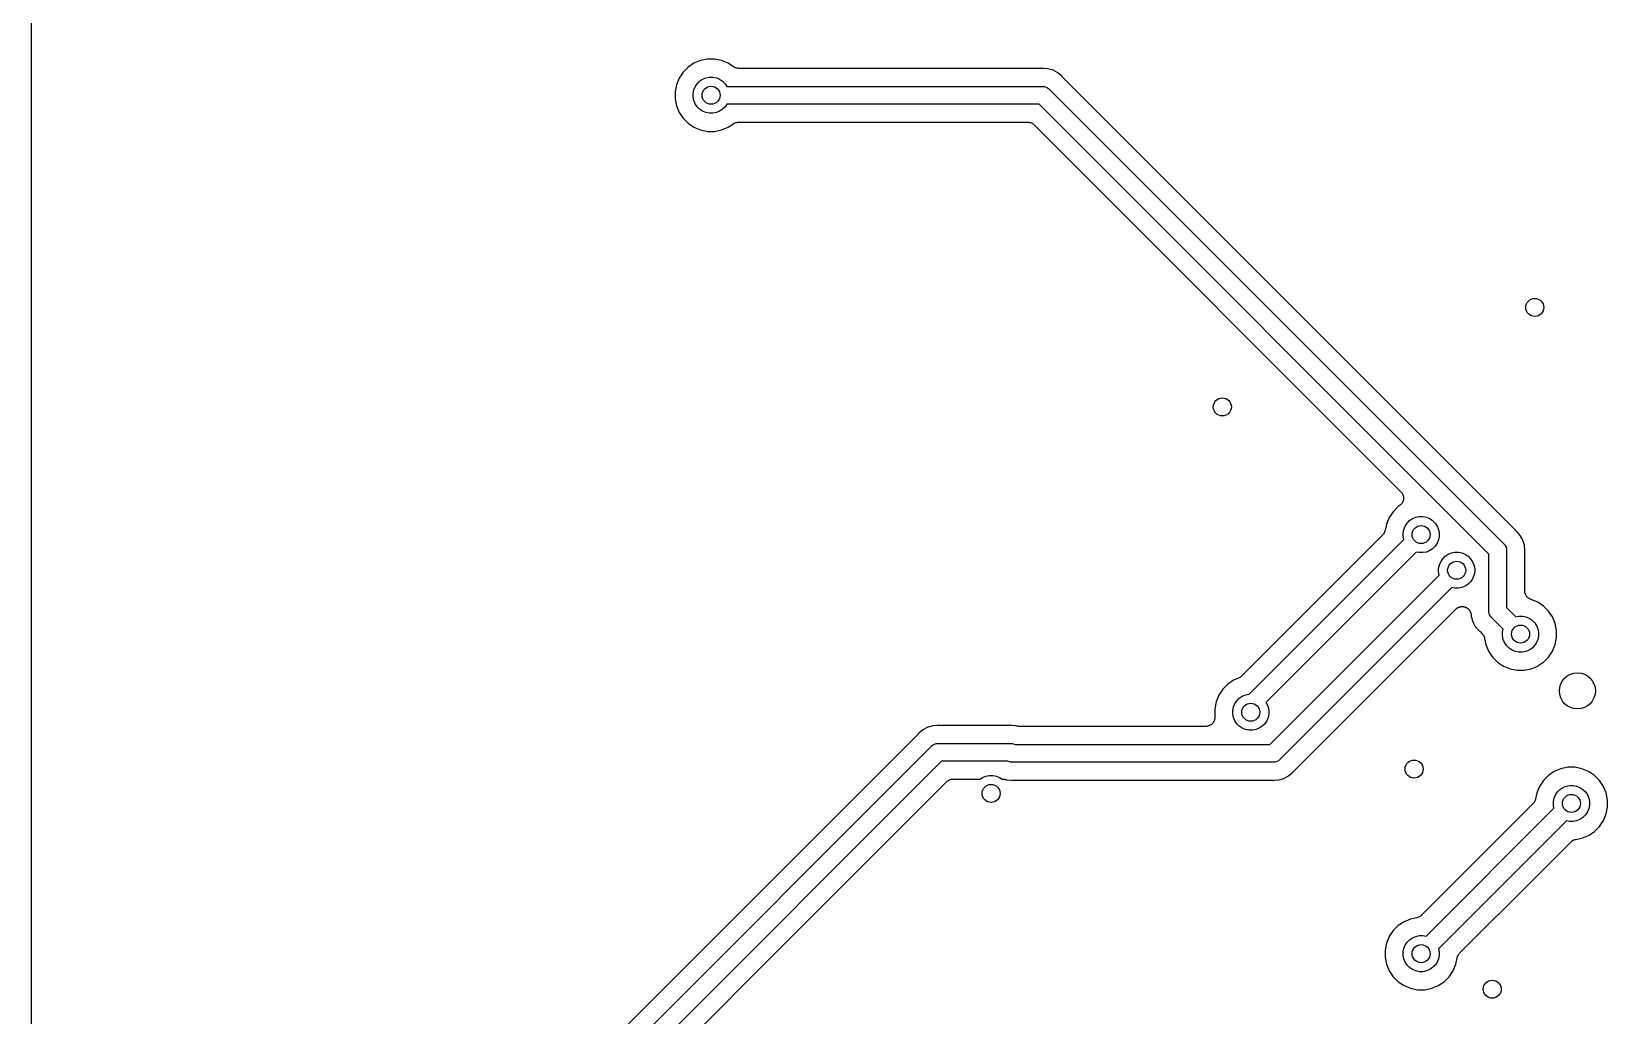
# Model space of a CAD drawing. Extents: x 150.4 to 195, y -135.4 to -96.2.
# Drawn here: x 150.63 to 172.82, y -124.67 to -110.81 of the extents above; entities that cross this region are included whole.
import ezdxf

# ---------------------------------------------------------------- set-up
doc = ezdxf.new("R2010")
doc.units = 0
doc.header["$MEASUREMENT"] = 0
doc.layers.add('BLACK', color=7, linetype='CONTINUOUS')

msp = doc.modelspace()

# ---------------------------------------------------------------- linework, layer by layer
at = {"layer": 'BLACK', "linetype": 'CONTINUOUS'}
for p, q in [((150.629, -125.22), (150.629, -100.563)), ((159.805, -111.389), (159.75, -111.472)), ((159.876, -111.318), (159.805, -111.389)), ((159.959, -111.262), (159.876, -111.318)), ((160.052, -111.224), (159.959, -111.262)), ((160.15, -111.204), (160.052, -111.224)), ((160.25, -111.204), (160.15, -111.204)), ((160.348, -111.224), (160.25, -111.204)), ((160.441, -111.262), (160.348, -111.224)), ((160.515, -111.312), (160.441, -111.262)), ((160.525, -111.318), (160.515, -111.312)), ((160.536, -111.323), (160.525, -111.318)), ((160.537, -111.324), (160.536, -111.323)), ((160.536, -111.323), (160.536, -111.323)), ((160.548, -111.327), (160.537, -111.324)), ((160.559, -111.331), (160.548, -111.327)), ((160.56, -111.331), (160.559, -111.331)), ((160.561, -111.331), (160.56, -111.331)), ((160.572, -111.332), (160.561, -111.331)), ((160.584, -111.333), (160.572, -111.332)), ((160.585, -111.333), (160.584, -111.333)), ((160.586, -111.334), (160.585, -111.333)), ((160.585, -111.333), (160.585, -111.334)), ((160.585, -111.334), (160.585, -111.333)), ((164.845, -111.334), (160.586, -111.334)), ((164.85, -111.333), (164.845, -111.334)), ((164.855, -111.333), (164.85, -111.333)), ((164.857, -111.333), (164.855, -111.333)), ((164.869, -111.332), (164.857, -111.333)), ((164.882, -111.333), (164.869, -111.332)), ((164.944, -111.339), (164.882, -111.333)), ((164.882, -111.333), (164.882, -111.333)), ((165.015, -111.361), (164.944, -111.339)), ((165.081, -111.396), (165.015, -111.361)), ((165.139, -111.443), (165.081, -111.396)), ((159.712, -111.564), (159.692, -111.662)), ((159.75, -111.472), (159.712, -111.564)), ((159.946, -111.687), (159.956, -111.638)), ((159.956, -111.638), (159.975, -111.592)), ((159.975, -111.592), (160.003, -111.551)), ((160.003, -111.551), (160.038, -111.515)), ((160.038, -111.515), (160.08, -111.487)), ((160.08, -111.487), (160.126, -111.468)), ((160.126, -111.468), (160.175, -111.459)), ((160.175, -111.459), (160.225, -111.459)), ((160.225, -111.459), (160.274, -111.468)), ((160.274, -111.468), (160.32, -111.487)), ((160.32, -111.487), (160.362, -111.515)), ((160.362, -111.515), (160.397, -111.551)), ((160.397, -111.551), (160.422, -111.587)), ((160.422, -111.587), (164.863, -111.587)), ((164.863, -111.587), (164.869, -111.587)), ((164.869, -111.587), (164.876, -111.587)), ((164.876, -111.587), (164.876, -111.587)), ((164.876, -111.587), (164.894, -111.589)), ((164.894, -111.589), (164.917, -111.596)), ((164.917, -111.596), (164.939, -111.608)), ((164.939, -111.608), (164.958, -111.624)), ((164.958, -111.624), (164.962, -111.628)), ((164.962, -111.628), (171.363, -118.029)), ((165.147, -111.453), (165.139, -111.443)), ((165.15, -111.457), (165.147, -111.453)), ((165.154, -111.461), (165.15, -111.457)), ((165.155, -111.462), (165.154, -111.461)), ((171.529, -117.837), (165.155, -111.462)), ((159.692, -111.662), (159.692, -111.763)), ((159.692, -111.763), (159.712, -111.861)), ((159.712, -111.861), (159.75, -111.953)), ((159.946, -111.738), (159.946, -111.687)), ((159.956, -111.787), (159.946, -111.738)), ((159.975, -111.833), (159.956, -111.787)), ((160.003, -111.874), (159.975, -111.833)), ((160.422, -111.837), (160.397, -111.874)), ((164.818, -111.837), (160.422, -111.837)), ((171.154, -118.174), (164.818, -111.837)), ((159.75, -111.953), (159.805, -112.036)), ((159.805, -112.036), (159.876, -112.107)), ((160.038, -111.91), (160.003, -111.874)), ((160.08, -111.938), (160.038, -111.91)), ((160.126, -111.957), (160.08, -111.938)), ((160.175, -111.966), (160.126, -111.957)), ((160.225, -111.966), (160.175, -111.966)), ((160.274, -111.957), (160.225, -111.966)), ((160.32, -111.938), (160.274, -111.957)), ((160.362, -111.91), (160.32, -111.938)), ((160.397, -111.874), (160.362, -111.91)), ((159.876, -112.107), (159.959, -112.163)), ((159.959, -112.163), (160.052, -112.201)), ((160.052, -112.201), (160.15, -112.221)), ((160.15, -112.221), (160.25, -112.221)), ((160.25, -112.221), (160.348, -112.201)), ((160.348, -112.201), (160.441, -112.163)), ((160.441, -112.163), (160.515, -112.113)), ((160.515, -112.113), (160.517, -112.112)), ((160.515, -112.113), (160.515, -112.113)), ((160.515, -112.113), (160.515, -112.113)), ((160.515, -112.113), (160.515, -112.113)), ((160.517, -112.112), (160.527, -112.107)), ((160.527, -112.107), (160.537, -112.101)), ((160.537, -112.101), (160.538, -112.101)), ((160.538, -112.101), (160.539, -112.101)), ((160.539, -112.101), (160.55, -112.097)), ((160.55, -112.097), (160.561, -112.094)), ((160.561, -112.094), (160.562, -112.094)), ((160.562, -112.094), (160.574, -112.093)), ((160.562, -112.094), (160.562, -112.094)), ((160.574, -112.093), (160.586, -112.091)), ((160.586, -112.091), (164.66, -112.091)), ((164.66, -112.091), (164.66, -112.092)), ((164.66, -112.092), (164.66, -112.092)), ((164.66, -112.092), (164.66, -112.092)), ((164.66, -112.092), (164.662, -112.092)), ((164.662, -112.092), (164.673, -112.093)), ((164.673, -112.093), (164.685, -112.094)), ((164.685, -112.094), (164.686, -112.094)), ((164.686, -112.094), (164.686, -112.094)), ((164.686, -112.094), (164.697, -112.098)), ((164.697, -112.098), (164.709, -112.101)), ((164.709, -112.101), (164.709, -112.102)), ((164.709, -112.102), (164.71, -112.102)), ((164.71, -112.102), (164.72, -112.107)), ((164.72, -112.107), (164.73, -112.113)), ((164.73, -112.113), (164.731, -112.113)), ((164.731, -112.113), (164.732, -112.114)), ((164.732, -112.114), (164.741, -112.121)), ((164.741, -112.121), (164.75, -112.129)), ((164.75, -112.129), (169.916, -117.295)), ((169.916, -117.295), (169.917, -117.296)), ((169.917, -117.296), (169.917, -117.296)), ((169.917, -117.296), (169.917, -117.296)), ((169.917, -117.296), (169.917, -117.296)), ((169.917, -117.296), (169.925, -117.306)), ((169.925, -117.306), (169.932, -117.315)), ((169.932, -117.315), (169.933, -117.315)), ((169.933, -117.315), (169.933, -117.316)), ((169.933, -117.316), (169.938, -117.326)), ((169.938, -117.326), (169.944, -117.337)), ((169.944, -117.337), (169.944, -117.337)), ((169.944, -117.337), (169.944, -117.338)), ((169.944, -117.338), (169.948, -117.349)), ((169.951, -117.411), (169.947, -117.422)), ((169.948, -117.349), (169.951, -117.361)), ((169.951, -117.361), (169.951, -117.361)), ((169.951, -117.361), (169.951, -117.362)), ((169.951, -117.362), (169.952, -117.374)), ((169.952, -117.398), (169.951, -117.41)), ((169.951, -117.41), (169.951, -117.411)), ((169.951, -117.411), (169.951, -117.411)), ((169.952, -117.374), (169.953, -117.386)), ((169.953, -117.386), (169.952, -117.398)), ((169.953, -117.386), (169.953, -117.386)), ((169.953, -117.386), (169.953, -117.386)), ((169.805, -117.576), (169.749, -117.659)), ((169.876, -117.505), (169.805, -117.576)), ((169.897, -117.491), (169.876, -117.505)), ((169.906, -117.483), (169.897, -117.491)), ((169.915, -117.475), (169.906, -117.483)), ((169.916, -117.475), (169.915, -117.475)), ((169.924, -117.466), (169.916, -117.475)), ((169.916, -117.475), (169.916, -117.475)), ((169.931, -117.456), (169.924, -117.466)), ((169.932, -117.456), (169.931, -117.456)), ((169.937, -117.445), (169.932, -117.456)), ((169.932, -117.456), (169.932, -117.456)), ((169.943, -117.435), (169.937, -117.445)), ((169.947, -117.422), (169.943, -117.434)), ((169.943, -117.434), (169.943, -117.434)), ((169.943, -117.434), (169.943, -117.435)), ((169.689, -117.852), (169.686, -117.863)), ((169.693, -117.841), (169.689, -117.852)), ((169.711, -117.751), (169.693, -117.839)), ((169.693, -117.839), (169.693, -117.839)), ((169.693, -117.839), (169.693, -117.839)), ((169.693, -117.839), (169.693, -117.839)), ((169.693, -117.839), (169.693, -117.841)), ((169.749, -117.659), (169.711, -117.751)), ((169.945, -117.874), (169.955, -117.825)), ((169.955, -117.825), (169.974, -117.779)), ((169.974, -117.779), (170.002, -117.737)), ((170.002, -117.737), (170.037, -117.702)), ((170.037, -117.702), (170.079, -117.674)), ((170.079, -117.674), (170.125, -117.655)), ((170.125, -117.655), (170.174, -117.645)), ((170.174, -117.645), (170.224, -117.645)), ((170.224, -117.645), (170.273, -117.655)), ((170.273, -117.655), (170.32, -117.674)), ((170.32, -117.674), (170.361, -117.702)), ((170.361, -117.702), (170.397, -117.737)), ((170.397, -117.737), (170.424, -117.779)), ((170.424, -117.779), (170.444, -117.825)), ((170.444, -117.825), (170.453, -117.874)), ((171.534, -117.84), (171.529, -117.837)), ((171.537, -117.844), (171.534, -117.84)), ((171.539, -117.845), (171.537, -117.844)), ((171.548, -117.853), (171.539, -117.845)), ((171.596, -117.91), (171.548, -117.853)), ((169.659, -117.904), (167.669, -119.894)), ((167.776, -120.146), (169.954, -117.968)), ((169.666, -117.895), (169.659, -117.904)), ((169.674, -117.886), (169.666, -117.895)), ((169.68, -117.875), (169.674, -117.885)), ((169.674, -117.885), (169.674, -117.886)), ((169.674, -117.886), (169.674, -117.886)), ((169.686, -117.864), (169.68, -117.875)), ((169.686, -117.863), (169.686, -117.864)), ((169.686, -117.864), (169.686, -117.864)), ((169.945, -117.924), (169.945, -117.874)), ((169.954, -117.968), (169.945, -117.924)), ((170.397, -118.061), (170.361, -118.097)), ((170.424, -118.02), (170.397, -118.061)), ((170.444, -117.973), (170.424, -118.02)), ((170.453, -117.924), (170.444, -117.973)), ((170.453, -117.874), (170.453, -117.924)), ((171.363, -118.029), (171.368, -118.033)), ((171.368, -118.033), (171.372, -118.038)), ((171.372, -118.038), (171.372, -118.038)), ((171.372, -118.038), (171.381, -118.049)), ((171.381, -118.049), (171.383, -118.052)), ((171.383, -118.052), (171.395, -118.074)), ((171.395, -118.074), (171.402, -118.098)), ((171.622, -117.959), (171.596, -117.91)), ((171.631, -117.976), (171.622, -117.959)), ((171.622, -117.959), (171.622, -117.959)), ((171.653, -118.048), (171.631, -117.976)), ((171.66, -118.122), (171.653, -118.048)), ((170.131, -118.145), (168.013, -120.262)), ((170.174, -118.153), (170.131, -118.145)), ((170.224, -118.153), (170.174, -118.153)), ((170.273, -118.144), (170.224, -118.153)), ((170.32, -118.124), (170.273, -118.144)), ((170.361, -118.097), (170.32, -118.124)), ((170.456, -118.326), (170.475, -118.28)), ((170.475, -118.28), (170.503, -118.238)), ((170.503, -118.238), (170.538, -118.203)), ((170.538, -118.203), (170.58, -118.175)), ((170.58, -118.175), (170.626, -118.156)), ((170.626, -118.156), (170.675, -118.146)), ((170.675, -118.146), (170.725, -118.146)), ((170.725, -118.146), (170.774, -118.156)), ((170.774, -118.156), (170.82, -118.175)), ((170.82, -118.175), (170.862, -118.203)), ((170.862, -118.203), (170.897, -118.238)), ((170.897, -118.238), (170.925, -118.28)), ((170.925, -118.28), (170.944, -118.326)), ((171.154, -118.973), (171.154, -118.174)), ((171.402, -118.098), (171.404, -118.116)), ((171.404, -118.116), (171.404, -118.116)), ((171.404, -118.116), (171.405, -118.122)), ((171.405, -118.122), (171.404, -118.128)), ((171.404, -118.128), (171.404, -118.927)), ((171.658, -118.145), (171.659, -118.14)), ((171.658, -118.147), (171.658, -118.145)), ((171.658, -118.689), (171.658, -118.147)), ((171.659, -118.134), (171.66, -118.122)), ((171.659, -118.14), (171.659, -118.134)), ((168.069, -120.854), (170.455, -118.469)), ((170.446, -118.375), (170.456, -118.326)), ((170.446, -118.425), (170.446, -118.375)), ((170.455, -118.469), (170.446, -118.425)), ((170.925, -118.52), (170.897, -118.562)), ((170.944, -118.474), (170.925, -118.52)), ((170.944, -118.326), (170.954, -118.375)), ((170.954, -118.425), (170.944, -118.474)), ((170.954, -118.375), (170.954, -118.425)), ((170.631, -118.645), (168.214, -121.063)), ((170.675, -118.654), (170.631, -118.645)), ((170.725, -118.654), (170.675, -118.654)), ((170.774, -118.644), (170.725, -118.654)), ((170.82, -118.625), (170.774, -118.644)), ((170.862, -118.597), (170.82, -118.625)), ((170.897, -118.562), (170.862, -118.597)), ((171.659, -118.701), (171.658, -118.689)), ((171.66, -118.713), (171.659, -118.701)), ((171.66, -118.714), (171.66, -118.713)), ((171.664, -118.725), (171.66, -118.714)), ((171.66, -118.714), (171.66, -118.714)), ((171.667, -118.737), (171.664, -118.725)), ((171.668, -118.738), (171.667, -118.737)), ((171.667, -118.737), (171.667, -118.737)), ((171.673, -118.748), (171.668, -118.738)), ((168.407, -121.229), (170.687, -118.949)), ((170.687, -118.949), (170.688, -118.948)), ((170.688, -118.948), (170.693, -118.944)), ((170.693, -118.944), (170.697, -118.94)), ((170.697, -118.94), (170.702, -118.937)), ((170.702, -118.937), (170.707, -118.933)), ((170.707, -118.933), (170.713, -118.93)), ((170.713, -118.93), (170.718, -118.927)), ((170.718, -118.927), (170.724, -118.924)), ((170.724, -118.924), (170.729, -118.921)), ((170.729, -118.921), (170.735, -118.92)), ((170.735, -118.92), (170.741, -118.917)), ((170.741, -118.917), (170.747, -118.916)), ((170.747, -118.916), (170.753, -118.914)), ((170.753, -118.914), (170.759, -118.914)), ((170.759, -118.914), (170.765, -118.913)), ((170.765, -118.913), (170.771, -118.913)), ((170.771, -118.913), (170.778, -118.912)), ((170.778, -118.912), (170.784, -118.913)), ((170.784, -118.913), (170.79, -118.913)), ((170.79, -118.913), (170.796, -118.914)), ((170.796, -118.914), (170.802, -118.915)), ((170.802, -118.915), (170.808, -118.917)), ((170.808, -118.917), (170.814, -118.918)), ((170.814, -118.918), (170.82, -118.92)), ((170.82, -118.92), (170.826, -118.922)), ((170.826, -118.922), (170.831, -118.925)), ((170.831, -118.925), (170.837, -118.927)), ((170.837, -118.927), (170.842, -118.931)), ((170.842, -118.931), (170.848, -118.934)), ((170.848, -118.934), (170.852, -118.938)), ((170.852, -118.938), (170.857, -118.941)), ((170.857, -118.941), (170.862, -118.946)), ((170.862, -118.946), (170.867, -118.95)), ((170.867, -118.95), (170.871, -118.955)), ((170.871, -118.955), (170.875, -118.959)), ((170.875, -118.959), (170.878, -118.964)), ((170.878, -118.964), (170.882, -118.969)), ((171.404, -118.927), (171.531, -119.055)), ((171.679, -118.759), (171.673, -118.748)), ((171.679, -118.76), (171.679, -118.759)), ((171.679, -118.759), (171.679, -118.759)), ((171.687, -118.769), (171.679, -118.76)), ((171.694, -118.778), (171.687, -118.769)), ((171.695, -118.778), (171.694, -118.778)), ((171.695, -118.779), (171.695, -118.778)), ((171.704, -118.786), (171.695, -118.779)), ((171.713, -118.794), (171.704, -118.786)), ((171.714, -118.794), (171.713, -118.794)), ((171.714, -118.795), (171.714, -118.794)), ((171.724, -118.8), (171.714, -118.795)), ((171.735, -118.806), (171.724, -118.8)), ((171.736, -118.806), (171.735, -118.806)), ((171.735, -118.806), (171.735, -118.806)), ((171.736, -118.807), (171.736, -118.806)), ((171.737, -118.807), (171.736, -118.807)), ((171.841, -118.85), (171.737, -118.807)), ((171.924, -118.905), (171.841, -118.85)), ((171.995, -118.976), (171.924, -118.905)), ((170.882, -118.969), (170.885, -118.974)), ((170.885, -118.974), (170.889, -118.979)), ((170.889, -118.979), (170.891, -118.985)), ((170.891, -118.985), (170.894, -118.991)), ((170.894, -118.991), (170.896, -118.997)), ((170.896, -118.997), (170.898, -119.002)), ((170.898, -119.002), (170.899, -119.009)), ((170.899, -119.009), (170.901, -119.015)), ((170.901, -119.015), (170.902, -119.021)), ((170.902, -119.021), (170.903, -119.027)), ((170.903, -119.027), (170.905, -119.053)), ((170.905, -119.053), (170.927, -119.125)), ((170.927, -119.125), (170.962, -119.191)), ((171.153, -118.979), (171.154, -118.973)), ((171.154, -118.985), (171.153, -118.979)), ((171.156, -119.004), (171.154, -118.985)), ((171.154, -118.985), (171.154, -118.985)), ((171.163, -119.027), (171.156, -119.004)), ((171.175, -119.049), (171.163, -119.027)), ((171.19, -119.068), (171.175, -119.049)), ((171.195, -119.072), (171.19, -119.068)), ((171.355, -119.231), (171.195, -119.072)), ((171.531, -119.055), (171.575, -119.046)), ((171.575, -119.046), (171.625, -119.046)), ((171.625, -119.046), (171.674, -119.056)), ((171.674, -119.056), (171.72, -119.075)), ((171.72, -119.075), (171.762, -119.103)), ((171.762, -119.103), (171.797, -119.138)), ((171.797, -119.138), (171.825, -119.18)), ((171.825, -119.18), (171.844, -119.226)), ((172.05, -119.059), (171.995, -118.976)), ((172.088, -119.152), (172.05, -119.059)), ((172.108, -119.25), (172.088, -119.152)), ((170.962, -119.191), (171.01, -119.248)), ((171.01, -119.248), (171.019, -119.256)), ((171.019, -119.256), (171.021, -119.257)), ((171.021, -119.257), (171.024, -119.261)), ((171.024, -119.261), (171.029, -119.265)), ((171.029, -119.265), (171.059, -119.295)), ((171.059, -119.295), (171.06, -119.295)), ((171.06, -119.295), (171.06, -119.296)), ((171.06, -119.296), (171.06, -119.296)), ((171.06, -119.296), (171.061, -119.297)), ((171.061, -119.297), (171.068, -119.306)), ((171.068, -119.306), (171.075, -119.315)), ((171.075, -119.315), (171.076, -119.315)), ((171.076, -119.315), (171.076, -119.316)), ((171.076, -119.316), (171.081, -119.326)), ((171.081, -119.326), (171.087, -119.337)), ((171.087, -119.337), (171.087, -119.337)), ((171.087, -119.337), (171.087, -119.338)), ((171.087, -119.338), (171.091, -119.349)), ((171.091, -119.349), (171.094, -119.36)), ((171.094, -119.36), (171.112, -119.448)), ((171.346, -119.275), (171.355, -119.231)), ((171.346, -119.325), (171.346, -119.275)), ((171.356, -119.374), (171.346, -119.325)), ((171.375, -119.42), (171.356, -119.374)), ((171.844, -119.374), (171.825, -119.42)), ((171.844, -119.226), (171.854, -119.275)), ((171.854, -119.325), (171.844, -119.374)), ((171.854, -119.275), (171.854, -119.325)), ((172.088, -119.448), (172.108, -119.35)), ((172.108, -119.35), (172.108, -119.25)), ((171.112, -119.448), (171.15, -119.541)), ((171.15, -119.541), (171.205, -119.624)), ((171.205, -119.624), (171.276, -119.695)), ((171.403, -119.462), (171.375, -119.42)), ((171.438, -119.497), (171.403, -119.462)), ((171.48, -119.525), (171.438, -119.497)), ((171.526, -119.544), (171.48, -119.525)), ((171.575, -119.554), (171.526, -119.544)), ((171.625, -119.554), (171.575, -119.554)), ((171.674, -119.544), (171.625, -119.554)), ((171.72, -119.525), (171.674, -119.544)), ((171.762, -119.497), (171.72, -119.525)), ((171.797, -119.462), (171.762, -119.497)), ((171.825, -119.42), (171.797, -119.462)), ((171.924, -119.695), (171.995, -119.624)), ((171.995, -119.624), (172.05, -119.541)), ((172.05, -119.541), (172.088, -119.448)), ((171.276, -119.695), (171.359, -119.75)), ((171.359, -119.75), (171.452, -119.788)), ((171.452, -119.788), (171.55, -119.808)), ((171.55, -119.808), (171.65, -119.808)), ((171.65, -119.808), (171.748, -119.788)), ((171.748, -119.788), (171.841, -119.75)), ((171.841, -119.75), (171.864, -119.734)), ((171.864, -119.734), (171.924, -119.695)), ((171.864, -119.734), (171.864, -119.734)), ((167.476, -120.005), (167.405, -120.076)), ((167.559, -119.95), (167.476, -120.005)), ((167.627, -119.922), (167.559, -119.95)), ((167.638, -119.916), (167.627, -119.922)), ((167.648, -119.911), (167.638, -119.916)), ((167.649, -119.91), (167.648, -119.911)), ((167.658, -119.903), (167.649, -119.91)), ((167.649, -119.91), (167.649, -119.91)), ((167.667, -119.895), (167.658, -119.903)), ((167.669, -119.894), (167.667, -119.895)), ((167.312, -120.252), (167.292, -120.35)), ((167.35, -120.159), (167.312, -120.252)), ((167.405, -120.076), (167.35, -120.159)), ((167.556, -120.326), (167.575, -120.28)), ((167.575, -120.28), (167.603, -120.238)), ((167.603, -120.238), (167.638, -120.203)), ((167.638, -120.203), (167.68, -120.175)), ((167.68, -120.175), (167.726, -120.156)), ((167.726, -120.156), (167.775, -120.146)), ((167.775, -120.146), (167.776, -120.146)), ((168.013, -120.262), (168.025, -120.28)), ((168.025, -120.28), (168.044, -120.326)), ((167.288, -120.511), (167.284, -120.522)), ((167.291, -120.499), (167.288, -120.511)), ((167.293, -120.487), (167.291, -120.499)), ((167.291, -120.499), (167.291, -120.499)), ((167.291, -120.499), (167.291, -120.499)), ((167.292, -120.35), (167.292, -120.45)), ((167.292, -120.45), (167.293, -120.462)), ((167.293, -120.462), (167.294, -120.474)), ((167.294, -120.475), (167.293, -120.487)), ((167.294, -120.474), (167.294, -120.474)), ((167.294, -120.474), (167.294, -120.475)), ((167.546, -120.375), (167.556, -120.326)), ((167.546, -120.425), (167.546, -120.375)), ((167.556, -120.474), (167.546, -120.425)), ((167.575, -120.52), (167.556, -120.474)), ((168.044, -120.474), (168.025, -120.52)), ((168.044, -120.326), (168.054, -120.375)), ((168.054, -120.425), (168.044, -120.474)), ((168.054, -120.375), (168.054, -120.425)), ((163.11, -120.714), (157.815, -126.009)), ((163.113, -120.71), (163.11, -120.714)), ((163.117, -120.706), (163.113, -120.71)), ((163.118, -120.704), (163.117, -120.706)), ((163.126, -120.695), (163.118, -120.704)), ((163.184, -120.648), (163.126, -120.695)), ((163.25, -120.612), (163.184, -120.648)), ((163.321, -120.591), (163.25, -120.612)), ((163.383, -120.585), (163.321, -120.591)), ((163.395, -120.583), (163.383, -120.585)), ((163.408, -120.585), (163.395, -120.583)), ((163.413, -120.585), (163.408, -120.585)), ((163.419, -120.585), (163.413, -120.585)), ((163.42, -120.585), (163.419, -120.585)), ((164.396, -120.585), (163.42, -120.585)), ((164.402, -120.585), (164.396, -120.585)), ((164.407, -120.585), (164.402, -120.585)), ((164.409, -120.585), (164.407, -120.585)), ((164.421, -120.583), (164.409, -120.585)), ((164.433, -120.585), (164.421, -120.583)), ((164.495, -120.591), (164.433, -120.585)), ((164.433, -120.585), (164.433, -120.585)), ((164.508, -120.595), (164.495, -120.591)), ((164.514, -120.596), (164.508, -120.595)), ((164.519, -120.597), (164.514, -120.596)), ((164.526, -120.598), (164.519, -120.597)), ((164.533, -120.599), (164.526, -120.598)), ((164.538, -120.599), (164.533, -120.599)), ((164.543, -120.6), (164.538, -120.599)), ((164.545, -120.6), (164.543, -120.6)), ((167.167, -120.6), (164.545, -120.6)), ((167.179, -120.599), (167.167, -120.6)), ((167.191, -120.598), (167.179, -120.599)), ((167.192, -120.598), (167.191, -120.598)), ((167.191, -120.598), (167.191, -120.598)), ((167.203, -120.594), (167.192, -120.598)), ((167.215, -120.591), (167.203, -120.594)), ((167.226, -120.585), (167.215, -120.59)), ((167.215, -120.59), (167.215, -120.591)), ((167.215, -120.591), (167.215, -120.591)), ((167.237, -120.579), (167.226, -120.585)), ((167.247, -120.571), (167.237, -120.579)), ((167.237, -120.579), (167.237, -120.579)), ((167.237, -120.579), (167.237, -120.579)), ((167.256, -120.564), (167.247, -120.571)), ((167.257, -120.563), (167.256, -120.563)), ((167.256, -120.563), (167.256, -120.564)), ((167.264, -120.554), (167.257, -120.563)), ((167.272, -120.545), (167.264, -120.554)), ((167.278, -120.533), (167.272, -120.544)), ((167.272, -120.544), (167.272, -120.544)), ((167.272, -120.544), (167.272, -120.545)), ((167.284, -120.523), (167.278, -120.533)), ((167.284, -120.522), (167.284, -120.523)), ((167.284, -120.523), (167.284, -120.523)), ((167.603, -120.562), (167.575, -120.52)), ((167.638, -120.597), (167.603, -120.562)), ((167.68, -120.625), (167.638, -120.597)), ((167.726, -120.644), (167.68, -120.625)), ((167.775, -120.654), (167.726, -120.644)), ((167.825, -120.654), (167.775, -120.654)), ((167.874, -120.644), (167.825, -120.654)), ((167.92, -120.625), (167.874, -120.644)), ((167.962, -120.597), (167.92, -120.625)), ((167.997, -120.562), (167.962, -120.597)), ((168.025, -120.52), (167.997, -120.562)), ((157.872, -126.311), (163.303, -120.88)), ((163.303, -120.88), (163.307, -120.875)), ((163.307, -120.875), (163.315, -120.868)), ((163.315, -120.868), (163.326, -120.86)), ((163.326, -120.86), (163.347, -120.848)), ((163.347, -120.848), (163.371, -120.841)), ((163.371, -120.841), (163.389, -120.839)), ((163.389, -120.839), (163.389, -120.839)), ((163.389, -120.839), (163.395, -120.839)), ((163.395, -120.839), (163.402, -120.839)), ((163.402, -120.839), (164.415, -120.839)), ((164.415, -120.839), (164.421, -120.839)), ((164.421, -120.839), (164.427, -120.839)), ((164.427, -120.839), (164.427, -120.839)), ((164.427, -120.839), (164.446, -120.841)), ((164.446, -120.841), (164.469, -120.848)), ((164.469, -120.848), (164.48, -120.854)), ((164.48, -120.854), (168.069, -120.854)), ((163.447, -121.089), (158, -126.536)), ((164.377, -121.089), (163.447, -121.089)), ((164.388, -121.095), (164.377, -121.089)), ((164.411, -121.102), (164.388, -121.095)), ((164.43, -121.104), (164.411, -121.102)), ((164.436, -121.105), (164.43, -121.104)), ((164.43, -121.104), (164.43, -121.104)), ((164.442, -121.104), (164.436, -121.105)), ((168.115, -121.104), (164.442, -121.104)), ((168.121, -121.105), (168.115, -121.104)), ((168.127, -121.104), (168.121, -121.105)), ((168.146, -121.102), (168.127, -121.104)), ((168.127, -121.104), (168.127, -121.104)), ((168.169, -121.095), (168.146, -121.102)), ((168.191, -121.083), (168.169, -121.095)), ((168.21, -121.068), (168.191, -121.083)), ((168.214, -121.063), (168.21, -121.068)), ((172.266, -121.176), (172.167, -121.196)), ((172.366, -121.176), (172.266, -121.176)), ((172.464, -121.196), (172.366, -121.176)), ((161.248, -123.648), (163.515, -121.38)), ((163.515, -121.38), (163.516, -121.38)), ((163.516, -121.38), (163.517, -121.379)), ((163.516, -121.38), (163.516, -121.38)), ((163.516, -121.38), (163.516, -121.38)), ((163.517, -121.379), (163.526, -121.372)), ((163.526, -121.372), (163.535, -121.364)), ((163.535, -121.364), (163.535, -121.364)), ((163.535, -121.364), (163.536, -121.364)), ((163.536, -121.364), (163.546, -121.358)), ((163.546, -121.358), (163.557, -121.353)), ((163.557, -121.353), (163.558, -121.352)), ((163.557, -121.353), (163.557, -121.353)), ((163.558, -121.352), (163.569, -121.349)), ((163.569, -121.349), (163.58, -121.346)), ((163.58, -121.346), (163.581, -121.346)), ((163.581, -121.346), (163.582, -121.345)), ((163.582, -121.345), (163.593, -121.344)), ((163.593, -121.344), (163.605, -121.343)), ((163.605, -121.343), (163.985, -121.343)), ((163.985, -121.343), (164.023, -121.318)), ((164.023, -121.318), (164.069, -121.299)), ((164.069, -121.299), (164.118, -121.289)), ((164.118, -121.289), (164.168, -121.289)), ((164.168, -121.289), (164.217, -121.299)), ((164.217, -121.299), (164.263, -121.318)), ((164.263, -121.318), (164.301, -121.343)), ((164.301, -121.343), (164.312, -121.343)), ((164.312, -121.343), (164.314, -121.343)), ((164.314, -121.343), (164.319, -121.344)), ((164.319, -121.344), (164.324, -121.344)), ((164.324, -121.344), (164.331, -121.345)), ((164.331, -121.345), (164.338, -121.346)), ((164.338, -121.346), (164.343, -121.348)), ((164.343, -121.348), (164.349, -121.349)), ((164.349, -121.349), (164.362, -121.353)), ((164.362, -121.353), (164.424, -121.359)), ((164.424, -121.359), (164.436, -121.36)), ((164.436, -121.36), (164.448, -121.359)), ((164.448, -121.359), (164.45, -121.358)), ((164.45, -121.358), (164.455, -121.359)), ((164.455, -121.359), (164.461, -121.358)), ((164.461, -121.358), (168.096, -121.358)), ((168.096, -121.358), (168.098, -121.358)), ((168.098, -121.358), (168.103, -121.359)), ((168.103, -121.359), (168.109, -121.359)), ((168.109, -121.359), (168.121, -121.36)), ((168.121, -121.36), (168.133, -121.359)), ((168.133, -121.359), (168.195, -121.353)), ((168.133, -121.359), (168.133, -121.359)), ((168.195, -121.353), (168.267, -121.331)), ((168.267, -121.331), (168.333, -121.296)), ((168.333, -121.296), (168.39, -121.248)), ((168.39, -121.248), (168.398, -121.239)), ((168.398, -121.239), (168.399, -121.237)), ((168.399, -121.237), (168.403, -121.234)), ((168.403, -121.234), (168.407, -121.229)), ((171.921, -121.361), (171.865, -121.444)), ((171.992, -121.29), (171.921, -121.361)), ((172.075, -121.234), (171.992, -121.29)), ((172.167, -121.196), (172.075, -121.234)), ((172.556, -121.234), (172.464, -121.196)), ((172.639, -121.29), (172.556, -121.234)), ((172.71, -121.361), (172.639, -121.29)), ((172.766, -121.444), (172.71, -121.361)), ((171.809, -121.626), (171.806, -121.637)), ((171.81, -121.624), (171.809, -121.626)), ((171.827, -121.536), (171.81, -121.624)), ((171.81, -121.624), (171.81, -121.624)), ((171.81, -121.624), (171.81, -121.624)), ((171.81, -121.624), (171.81, -121.624)), ((171.865, -121.444), (171.827, -121.536)), ((172.062, -121.659), (172.071, -121.61)), ((172.071, -121.61), (172.091, -121.564)), ((172.091, -121.564), (172.118, -121.522)), ((172.118, -121.522), (172.154, -121.487)), ((172.154, -121.487), (172.195, -121.459)), ((172.195, -121.459), (172.242, -121.44)), ((172.242, -121.44), (172.291, -121.43)), ((172.291, -121.43), (172.341, -121.43)), ((172.341, -121.43), (172.39, -121.44)), ((172.39, -121.44), (172.436, -121.459)), ((172.436, -121.459), (172.478, -121.487)), ((172.478, -121.487), (172.513, -121.522)), ((172.513, -121.522), (172.541, -121.564)), ((172.541, -121.564), (172.56, -121.61)), ((172.56, -121.61), (172.57, -121.659)), ((172.804, -121.536), (172.766, -121.444)), ((172.824, -121.634), (172.804, -121.536)), ((171.775, -121.689), (170.205, -123.259)), ((170.269, -123.555), (172.07, -121.753)), ((171.782, -121.68), (171.775, -121.689)), ((171.79, -121.671), (171.782, -121.68)), ((171.791, -121.67), (171.79, -121.67)), ((171.79, -121.67), (171.79, -121.671)), ((171.796, -121.66), (171.791, -121.67)), ((171.802, -121.649), (171.796, -121.66)), ((171.806, -121.637), (171.802, -121.648)), ((171.802, -121.648), (171.802, -121.649)), ((171.802, -121.649), (171.802, -121.649)), ((172.062, -121.709), (172.062, -121.659)), ((172.07, -121.753), (172.062, -121.709)), ((172.513, -121.846), (172.478, -121.882)), ((172.541, -121.805), (172.513, -121.846)), ((172.56, -121.758), (172.541, -121.805)), ((172.57, -121.709), (172.56, -121.758)), ((172.57, -121.659), (172.57, -121.709)), ((172.766, -121.925), (172.804, -121.833)), ((172.804, -121.833), (172.824, -121.734)), ((172.824, -121.734), (172.824, -121.634)), ((172.247, -121.93), (170.445, -123.731)), ((172.291, -121.938), (172.247, -121.93)), ((172.341, -121.938), (172.291, -121.938)), ((172.39, -121.929), (172.341, -121.938)), ((172.436, -121.909), (172.39, -121.929)), ((172.478, -121.882), (172.436, -121.909)), ((172.639, -122.079), (172.71, -122.008)), ((172.71, -122.008), (172.766, -121.925)), ((171.813, -122.723), (172.311, -122.225)), ((172.311, -122.225), (172.312, -122.224)), ((172.311, -122.225), (172.311, -122.225)), ((172.311, -122.225), (172.311, -122.225)), ((172.311, -122.225), (172.311, -122.225)), ((172.312, -122.224), (172.321, -122.216)), ((172.321, -122.216), (172.33, -122.209)), ((172.33, -122.209), (172.331, -122.209)), ((172.331, -122.209), (172.332, -122.208)), ((172.332, -122.208), (172.342, -122.203)), ((172.342, -122.203), (172.352, -122.197)), ((172.352, -122.197), (172.353, -122.197)), ((172.353, -122.197), (172.354, -122.197)), ((172.354, -122.197), (172.365, -122.194)), ((172.365, -122.194), (172.376, -122.19)), ((172.376, -122.19), (172.464, -122.173)), ((172.464, -122.173), (172.556, -122.135)), ((172.556, -122.135), (172.639, -122.079)), ((170.741, -123.795), (171.813, -122.723)), ((169.959, -123.35), (169.876, -123.405)), ((170.052, -123.312), (169.959, -123.35)), ((170.14, -123.294), (170.052, -123.312)), ((170.151, -123.291), (170.14, -123.294)), ((170.162, -123.287), (170.151, -123.291)), ((170.163, -123.287), (170.162, -123.287)), ((170.174, -123.281), (170.163, -123.287)), ((170.163, -123.287), (170.163, -123.287)), ((170.184, -123.276), (170.174, -123.281)), ((170.185, -123.276), (170.184, -123.276)), ((170.194, -123.268), (170.185, -123.275)), ((170.185, -123.275), (170.185, -123.276)), ((170.203, -123.261), (170.194, -123.268)), ((170.204, -123.26), (170.203, -123.261)), ((170.205, -123.259), (170.204, -123.26)), ((170.204, -123.26), (170.204, -123.26)), ((170.204, -123.26), (170.204, -123.26)), ((169.75, -123.559), (169.712, -123.652)), ((169.805, -123.476), (169.75, -123.559)), ((169.876, -123.405), (169.805, -123.476)), ((170.003, -123.638), (170.038, -123.603)), ((170.038, -123.603), (170.08, -123.575)), ((170.08, -123.575), (170.126, -123.556)), ((170.126, -123.556), (170.175, -123.546)), ((170.175, -123.546), (170.225, -123.546)), ((170.225, -123.546), (170.269, -123.555)), ((158.291, -126.604), (161.248, -123.648)), ((161.248, -123.648), (161.248, -123.648)), ((169.712, -123.652), (169.692, -123.75)), ((169.692, -123.75), (169.692, -123.85)), ((169.946, -123.775), (169.956, -123.726)), ((169.946, -123.825), (169.946, -123.775)), ((169.956, -123.874), (169.946, -123.825)), ((169.956, -123.726), (169.975, -123.68)), ((169.975, -123.68), (170.003, -123.638)), ((170.454, -123.825), (170.444, -123.874)), ((170.445, -123.731), (170.454, -123.775)), ((170.454, -123.775), (170.454, -123.825)), ((170.706, -123.859), (170.71, -123.847)), ((170.71, -123.847), (170.713, -123.836)), ((170.713, -123.836), (170.714, -123.836)), ((170.714, -123.835), (170.72, -123.825)), ((170.714, -123.836), (170.714, -123.835)), ((170.72, -123.825), (170.725, -123.814)), ((170.725, -123.814), (170.726, -123.813)), ((170.725, -123.814), (170.725, -123.814)), ((170.726, -123.813), (170.733, -123.804)), ((170.733, -123.804), (170.741, -123.795)), ((169.692, -123.85), (169.712, -123.948)), ((169.712, -123.948), (169.75, -124.041)), ((169.75, -124.041), (169.805, -124.124)), ((169.975, -123.92), (169.956, -123.874)), ((170.003, -123.962), (169.975, -123.92)), ((170.038, -123.997), (170.003, -123.962)), ((170.08, -124.025), (170.038, -123.997)), ((170.126, -124.044), (170.08, -124.025)), ((170.175, -124.054), (170.126, -124.044)), ((170.225, -124.054), (170.175, -124.054)), ((170.274, -124.044), (170.225, -124.054)), ((170.32, -124.025), (170.274, -124.044)), ((170.362, -123.997), (170.32, -124.025)), ((170.397, -123.962), (170.362, -123.997)), ((170.425, -123.92), (170.397, -123.962)), ((170.444, -123.874), (170.425, -123.92)), ((170.595, -124.124), (170.65, -124.041)), ((170.65, -124.041), (170.688, -123.948)), ((170.688, -123.948), (170.706, -123.86)), ((170.706, -123.86), (170.706, -123.859)), ((170.706, -123.86), (170.706, -123.86)), ((170.706, -123.86), (170.706, -123.86)), ((170.706, -123.86), (170.706, -123.86)), ((169.805, -124.124), (169.876, -124.195)), ((169.876, -124.195), (169.959, -124.25)), ((169.959, -124.25), (170.052, -124.288)), ((170.052, -124.288), (170.15, -124.308)), ((170.25, -124.308), (170.348, -124.288)), ((170.348, -124.288), (170.441, -124.25)), ((170.441, -124.25), (170.524, -124.195)), ((170.524, -124.195), (170.595, -124.124)), ((170.15, -124.308), (170.25, -124.308))]:
    msp.add_line(p, q, dxfattribs=at)
at = {"layer": 'BLACK'}
for centre, radius in [((160.2, -111.712), 0.127), ((171.8, -114.7), 0.127), ((167.4, -116.1), 0.127), ((170.199, -117.899), 0.127), ((170.7, -118.4), 0.127), ((171.6, -119.3), 0.127), ((172.4, -120.1), 0.254), ((167.8, -120.4), 0.127), ((170.1, -121.2), 0.127), ((164.143, -121.543), 0.127), ((172.316, -121.684), 0.127), ((170.2, -123.8), 0.127), ((171.2, -124.3), 0.127)]:
    msp.add_circle(centre, radius, dxfattribs=at)

doc.saveas('drawing.dxf')
